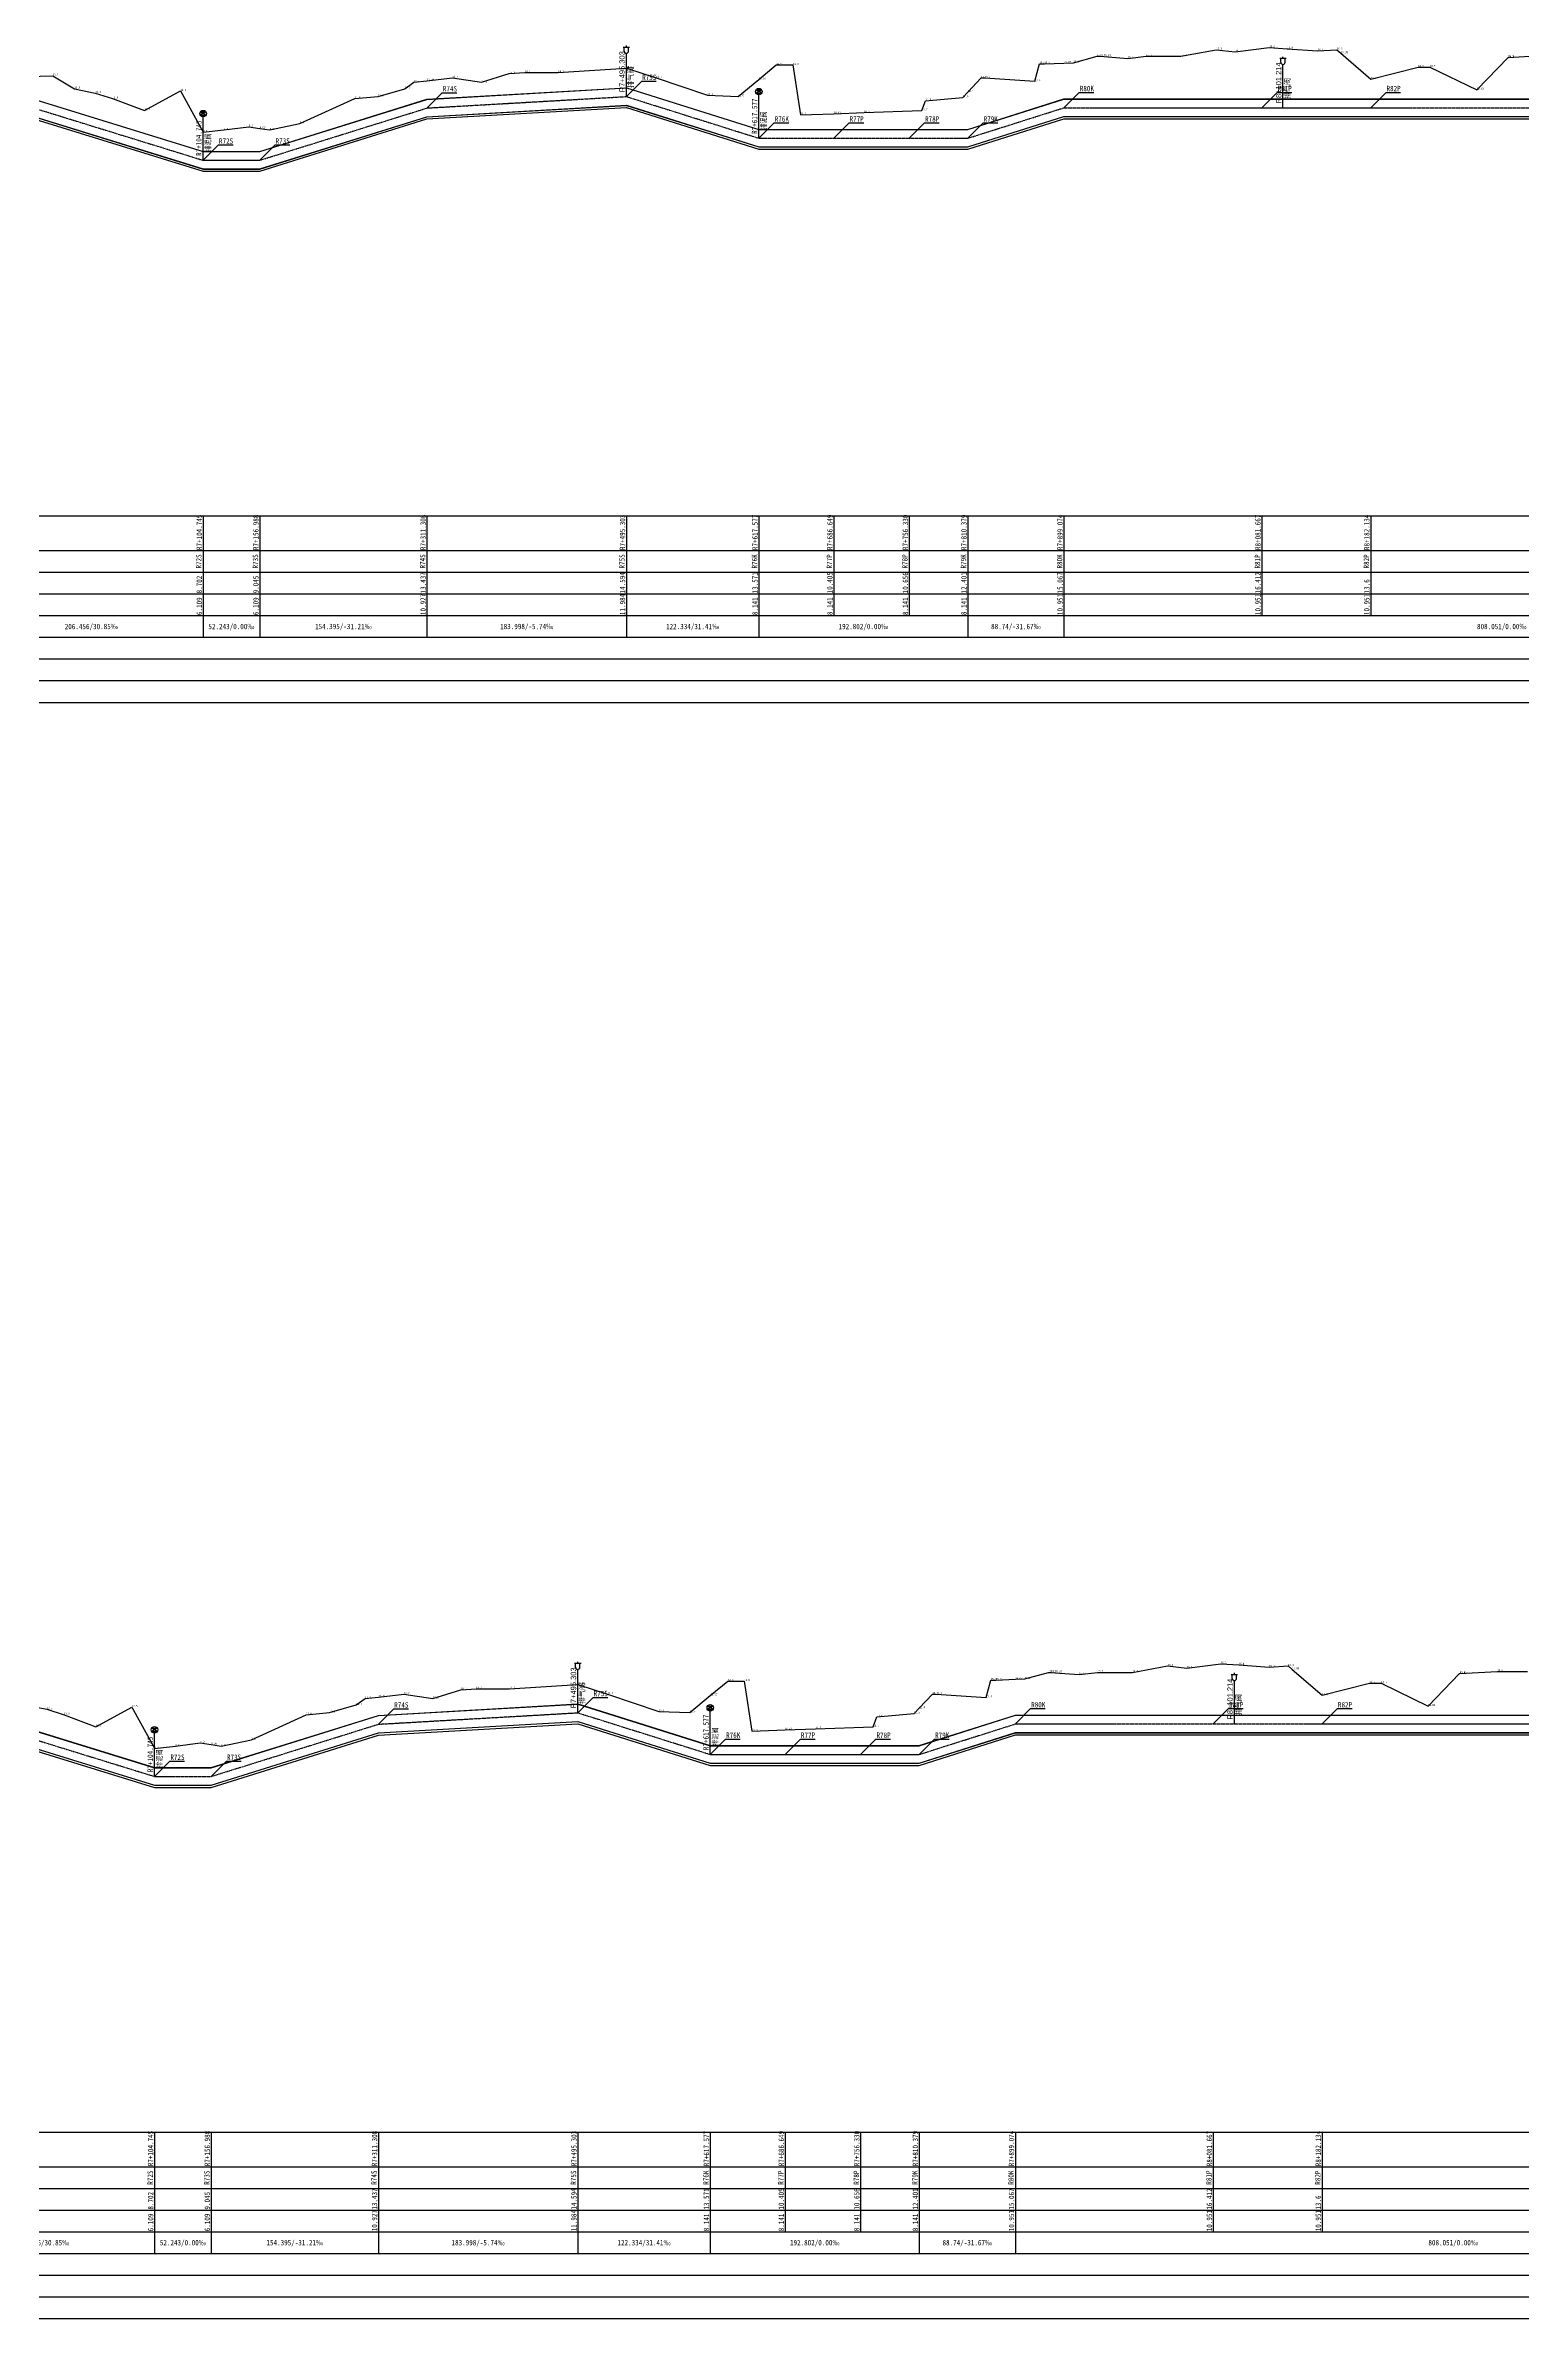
# Model space of a CAD drawing. Extents: x 525858 to 564773, y 2370984 to 2400075.
# Drawn here: x 558107 to 559470, y 2383444 to 2385541 of the extents above; entities that cross this region are included whole.
import ezdxf
from ezdxf.enums import TextEntityAlignment as Align

# ---------------------------------------------------------------- set-up
doc = ezdxf.new("R2010")
doc.units = 0
doc.linetypes.add('CENTER', pattern=[2, 1.25, -0.25, 0.25, -0.25])
for name, color, linetype in [('pipe', 3, 'CONTINUOUS'), ('pipe_cen', 1, 'CENTER'), ('tab', 9, 'CONTINUOUS'), ('地形剖面', 4, 'CONTINUOUS'), ('水工纵面管线标注', 3, 'CONTINUOUS'), ('附属设施', 2, 'CONTINUOUS')]:
    doc.layers.add(name, color=color, linetype=linetype)
doc.styles.add('HT', font='simhei.ttf', dxfattribs={"width": 0.8})
doc.styles.add('SIMP1', font='simp1.shx', dxfattribs={"width": 0.8, "bigfont": 'hz.shx'})

# ---------------------------------------------------------------- blocks, each defined once
blk = doc.blocks.new('qin排气阀va')
at = {"layer": '附属设施', "linetype": 'Continuous', "lineweight": -3}
for points in [[(-1.5, 22.8), (1.5, 22.8)], [(-1, 21), (-1, 22.8)], [(0, 22.8), (0, 23.55)], [(1, 21), (1, 22.8)], [(0, 0), (0, 20)]]:
    blk.add_lwpolyline(points, dxfattribs=at)
blk.add_arc((0, 21), 1, 180, 0, dxfattribs=at)
at = {"layer": '附属设施', "linetype": 'Continuous', "lineweight": -3, "style": 'SIMP1'}
blk.add_attdef('ZH', text='', height=2.5, rotation=90, dxfattribs=at).set_placement((0, 2), align=Align.BOTTOM_LEFT)
blk.add_attdef('名称', text='', height=2.5, rotation=90, dxfattribs=at).set_placement((1, 4), align=Align.TOP_LEFT)
blk = doc.blocks.new('qin排泥阀vmud')
at = {"layer": '附属设施', "lineweight": -3}
for points in [[(-1.29, 22.2652), (1.29, 22.2652), (-1.29, 20.7348), (1.29, 20.7348), (-1.29, 22.2652)], [(0, 0), (0, 20)]]:
    blk.add_lwpolyline(points, dxfattribs=at)
blk.add_circle((0, 21.5), 1.5, dxfattribs=at)
at = {"layer": '附属设施', "lineweight": -3, "style": 'HT'}
blk.add_attdef('名称', text='', height=2.5, rotation=89.9999985, dxfattribs=at).set_placement((1, 4), align=Align.TOP_LEFT)
blk.add_attdef('ZH', text='', height=2.5, rotation=89.9999985, dxfattribs=at).set_placement((0, 2), align=Align.BOTTOM_LEFT)

msp = doc.modelspace()

# ---------------------------------------------------------------- linework, layer by layer
at = {"layer": 'pipe', "lineweight": -3}
for points in [[(558045.770356, 2385506.555235), (558252.128356, 2385442.855235), (558304.371356, 2385442.855235), (558458.691356, 2385491.035235), (558642.686356, 2385501.605235), (558764.960356, 2385463.175235), (558834.032356, 2385463.175235), (558903.713356, 2385463.175235), (558957.762356, 2385463.175235), (559046.457356, 2385491.275235), (559229.050356, 2385491.275235), (559329.517356, 2385491.275235), (559662.150356, 2385491.275235)], [(558045.770356, 2385506.455235), (558252.128356, 2385442.755235), (558304.371356, 2385442.755235), (558458.691356, 2385490.935235), (558642.686356, 2385501.505235), (558764.960356, 2385463.075235), (558834.032356, 2385463.075235), (558903.713356, 2385463.075235), (558957.762356, 2385463.075235), (559046.457356, 2385491.175235), (559229.050356, 2385491.175235), (559329.517356, 2385491.175235), (559662.150356, 2385491.175235)], [(558045.770356, 2385490.455235), (558252.128356, 2385426.755235), (558304.371356, 2385426.755235), (558458.691356, 2385474.935235), (558642.686356, 2385485.505235), (558764.960356, 2385447.075235), (558834.032356, 2385447.075235), (558903.713356, 2385447.075235), (558957.762356, 2385447.075235), (559046.457356, 2385475.175235), (559229.050356, 2385475.175235), (559329.517356, 2385475.175235), (559662.150356, 2385475.175235)], [(558045.770356, 2385490.355235), (558252.128356, 2385426.655235), (558304.371356, 2385426.655235), (558458.691356, 2385474.835235), (558642.686356, 2385485.405235), (558764.960356, 2385446.975235), (558834.032356, 2385446.975235), (558903.713356, 2385446.975235), (558957.762356, 2385446.975235), (559046.457356, 2385475.075235), (559229.050356, 2385475.075235), (559329.517356, 2385475.075235), (559662.150356, 2385475.075235)], [(558045.770356, 2385488.355235), (558252.128356, 2385424.655235), (558304.371356, 2385424.655235), (558458.691356, 2385472.835235), (558642.686356, 2385483.405235), (558764.960356, 2385444.975235), (558834.032356, 2385444.975235), (558903.713356, 2385444.975235), (558957.762356, 2385444.975235), (559046.457356, 2385473.075235), (559229.050356, 2385473.075235), (559329.517356, 2385473.075235), (559662.150356, 2385473.075235)], [(558000.936531, 2384015.640682), (558207.294531, 2383951.940682), (558259.537531, 2383951.940682), (558413.857531, 2384000.120682), (558597.852531, 2384010.690682), (558720.126531, 2383972.260682), (558789.198531, 2383972.260682), (558858.879531, 2383972.260682), (558912.928531, 2383972.260682), (559001.623531, 2384000.360682), (559184.216531, 2384000.360682), (559284.683531, 2384000.360682), (559617.316531, 2384000.360682)], [(558000.936531, 2384015.540682), (558207.294531, 2383951.840682), (558259.537531, 2383951.840682), (558413.857531, 2384000.020682), (558597.852531, 2384010.590682), (558720.126531, 2383972.160682), (558789.198531, 2383972.160682), (558858.879531, 2383972.160682), (558912.928531, 2383972.160682), (559001.623531, 2384000.260682), (559184.216531, 2384000.260682), (559284.683531, 2384000.260682), (559617.316531, 2384000.260682)], [(558000.936531, 2383999.540682), (558207.294531, 2383935.840682), (558259.537531, 2383935.840682), (558413.857531, 2383984.020682), (558597.852531, 2383994.590682), (558720.126531, 2383956.160682), (558789.198531, 2383956.160682), (558858.879531, 2383956.160682), (558912.928531, 2383956.160682), (559001.623531, 2383984.260682), (559184.216531, 2383984.260682), (559284.683531, 2383984.260682), (559617.316531, 2383984.260682)], [(558000.936531, 2383999.440682), (558207.294531, 2383935.740682), (558259.537531, 2383935.740682), (558413.857531, 2383983.920682), (558597.852531, 2383994.490682), (558720.126531, 2383956.060682), (558789.198531, 2383956.060682), (558858.879531, 2383956.060682), (558912.928531, 2383956.060682), (559001.623531, 2383984.160682), (559184.216531, 2383984.160682), (559284.683531, 2383984.160682), (559617.316531, 2383984.160682)], [(558000.936531, 2383997.440682), (558207.294531, 2383933.740682), (558259.537531, 2383933.740682), (558413.857531, 2383981.920682), (558597.852531, 2383992.490682), (558720.126531, 2383954.060682), (558789.198531, 2383954.060682), (558858.879531, 2383954.060682), (558912.928531, 2383954.060682), (559001.623531, 2383982.160682), (559184.216531, 2383982.160682), (559284.683531, 2383982.160682), (559617.316531, 2383982.160682)]]:
    msp.add_lwpolyline(points, dxfattribs=at)
at = {"layer": 'pipe_cen', "lineweight": -3}
for points in [[(558045.770356, 2385498.455235), (558252.128356, 2385434.755235), (558304.371356, 2385434.755235), (558458.691356, 2385482.935235), (558642.686356, 2385493.505235), (558764.960356, 2385455.075235), (558957.762356, 2385455.075235), (559046.457356, 2385483.175235), (559854.508356, 2385483.175235), (560025.126356, 2385439.935235), (560299.672356, 2385439.935235), (560412.173356, 2385405.765235), (560436.037356, 2385405.765235), (560500.894356, 2385432.095235), (560766.618356, 2385416.725235), (561105.510356, 2385416.725235)], [(558000.936531, 2384007.540682), (558207.294531, 2383943.840682), (558259.537531, 2383943.840682), (558413.857531, 2383992.020682), (558597.852531, 2384002.590682), (558720.126531, 2383964.160682), (558912.928531, 2383964.160682), (559001.623531, 2383992.260682), (559809.674531, 2383992.260682), (559980.292531, 2383949.020682), (560254.838531, 2383949.020682), (560367.339531, 2383914.850682), (560391.203531, 2383914.850682), (560456.060531, 2383941.180682), (560721.784531, 2383925.810682), (561060.676531, 2383925.810682)]]:
    msp.add_lwpolyline(points, dxfattribs=at)
at = {"layer": 'tab', "lineweight": -3}
for points in [[(551085.383356, 2385106.675235), (563793.517356, 2385106.675235)], [(558252.128356, 2385106.675235), (558252.128356, 2385014.675235)], [(558304.371356, 2385106.675235), (558304.371356, 2385014.675235)], [(558458.691356, 2385106.675235), (558458.691356, 2385014.675235)], [(558642.686356, 2385106.675235), (558642.686356, 2385014.675235)], [(558764.960356, 2385106.675235), (558764.960356, 2385014.675235)], [(558834.032356, 2385106.675235), (558834.032356, 2385014.675235)], [(558903.713356, 2385106.675235), (558903.713356, 2385014.675235)], [(558957.762356, 2385106.675235), (558957.762356, 2385014.675235)], [(559046.457356, 2385106.675235), (559046.457356, 2385014.675235)], [(559229.050356, 2385106.675235), (559229.050356, 2385014.675235)], [(559329.517356, 2385106.675235), (559329.517356, 2385014.675235)], [(551085.383356, 2385074.675235), (563793.517356, 2385074.675235)], [(551085.383356, 2385054.675235), (563793.517356, 2385054.675235)], [(551085.383356, 2385034.675235), (563793.517356, 2385034.675235)], [(551085.383356, 2385014.675235), (563793.517356, 2385014.675235)], [(558252.128356, 2385014.675235), (558252.128356, 2384994.675235)], [(558304.371356, 2385014.675235), (558304.371356, 2384994.675235)], [(558458.691356, 2385014.675235), (558458.691356, 2384994.675235)], [(558642.686356, 2385014.675235), (558642.686356, 2384994.675235)], [(558764.960356, 2385014.675235), (558764.960356, 2384994.675235)], [(558957.762356, 2385014.675235), (558957.762356, 2384994.675235)], [(559046.457356, 2385014.675235), (559046.457356, 2384994.675235)], [(551085.383356, 2384994.675235), (563793.517356, 2384994.675235)], [(551085.383356, 2384974.675235), (563793.517356, 2384974.675235)], [(551085.383356, 2384954.675235), (563793.517356, 2384954.675235)], [(551085.383356, 2384934.675235), (563793.517356, 2384934.675235)], [(551040.549531, 2383615.760682), (563748.683531, 2383615.760682)], [(558207.294531, 2383615.760682), (558207.294531, 2383523.760682)], [(558259.537531, 2383615.760682), (558259.537531, 2383523.760682)], [(558413.857531, 2383615.760682), (558413.857531, 2383523.760682)], [(558597.852531, 2383615.760682), (558597.852531, 2383523.760682)], [(558720.126531, 2383615.760682), (558720.126531, 2383523.760682)], [(558789.198531, 2383615.760682), (558789.198531, 2383523.760682)], [(558858.879531, 2383615.760682), (558858.879531, 2383523.760682)], [(558912.928531, 2383615.760682), (558912.928531, 2383523.760682)], [(559001.623531, 2383615.760682), (559001.623531, 2383523.760682)], [(559184.216531, 2383615.760682), (559184.216531, 2383523.760682)], [(559284.683531, 2383615.760682), (559284.683531, 2383523.760682)], [(551040.549531, 2383583.760682), (563748.683531, 2383583.760682)], [(551040.549531, 2383563.760682), (563748.683531, 2383563.760682)], [(551040.549531, 2383543.760682), (563748.683531, 2383543.760682)], [(551040.549531, 2383523.760682), (563748.683531, 2383523.760682)], [(558207.294531, 2383523.760682), (558207.294531, 2383503.760682)], [(558259.537531, 2383523.760682), (558259.537531, 2383503.760682)], [(558413.857531, 2383523.760682), (558413.857531, 2383503.760682)], [(558597.852531, 2383523.760682), (558597.852531, 2383503.760682)], [(558720.126531, 2383523.760682), (558720.126531, 2383503.760682)], [(558912.928531, 2383523.760682), (558912.928531, 2383503.760682)], [(559001.623531, 2383523.760682), (559001.623531, 2383503.760682)], [(551040.549531, 2383503.760682), (563748.683531, 2383503.760682)], [(551040.549531, 2383483.760682), (563748.683531, 2383483.760682)], [(551040.549531, 2383463.760682), (563748.683531, 2383463.760682)], [(551040.549531, 2383443.760682), (563748.683531, 2383443.760682)]]:
    msp.add_lwpolyline(points, dxfattribs=at)
for points in [[(558045.770356, 2385004.675235, 0, 1, 0), (558048.770356, 2385004.675235, 0, 0, 0), (558128.949356, 2385004.675235, 0, 0, 0)], [(558252.128356, 2385004.675235, 0, 1, 0), (558249.128356, 2385004.675235, 0, 0, 0), (558168.949356, 2385004.675235, 0, 0, 0)], [(558304.371356, 2385004.675235, 0, 1, 0), (558307.371356, 2385004.675235, 0, 0, 0), (558361.531356, 2385004.675235, 0, 0, 0)], [(558458.691356, 2385004.675235, 0, 1, 0), (558455.691356, 2385004.675235, 0, 0, 0), (558401.531356, 2385004.675235, 0, 0, 0)], [(558458.691356, 2385004.675235, 0, 1, 0), (558461.691356, 2385004.675235, 0, 0, 0), (558530.688856, 2385004.675235, 0, 0, 0)], [(558642.686356, 2385004.675235, 0, 1, 0), (558639.686356, 2385004.675235, 0, 0, 0), (558570.688856, 2385004.675235, 0, 0, 0)], [(558642.686356, 2385004.675235, 0, 1, 0), (558645.686356, 2385004.675235, 0, 0, 0), (558683.823356, 2385004.675235, 0, 0, 0)], [(558764.960356, 2385004.675235, 0, 1, 0), (558761.960356, 2385004.675235, 0, 0, 0), (558723.823356, 2385004.675235, 0, 0, 0)], [(558764.960356, 2385004.675235, 0, 1, 0), (558767.960356, 2385004.675235, 0, 0, 0), (558841.361356, 2385004.675235, 0, 0, 0)], [(558957.762356, 2385004.675235, 0, 1, 0), (558954.762356, 2385004.675235, 0, 0, 0), (558881.361356, 2385004.675235, 0, 0, 0)], [(558957.762356, 2385004.675235, 0, 1, 0), (558960.762356, 2385004.675235, 0, 0, 0), (558982.109856, 2385004.675235, 0, 0, 0)], [(559046.457356, 2385004.675235, 0, 1, 0), (559043.457356, 2385004.675235, 0, 0, 0), (559022.109856, 2385004.675235, 0, 0, 0)], [(559046.457356, 2385004.675235, 0, 1, 0), (559049.457356, 2385004.675235, 0, 0, 0), (559430.482856, 2385004.675235, 0, 0, 0)], [(558207.294531, 2383513.760682, 0, 1, 0), (558204.294531, 2383513.760682, 0, 0, 0), (558124.115531, 2383513.760682, 0, 0, 0)], [(558259.537531, 2383513.760682, 0, 1, 0), (558262.537531, 2383513.760682, 0, 0, 0), (558316.697531, 2383513.760682, 0, 0, 0)], [(558413.857531, 2383513.760682, 0, 1, 0), (558410.857531, 2383513.760682, 0, 0, 0), (558356.697531, 2383513.760682, 0, 0, 0)], [(558413.857531, 2383513.760682, 0, 1, 0), (558416.857531, 2383513.760682, 0, 0, 0), (558485.855031, 2383513.760682, 0, 0, 0)], [(558597.852531, 2383513.760682, 0, 1, 0), (558594.852531, 2383513.760682, 0, 0, 0), (558525.855031, 2383513.760682, 0, 0, 0)], [(558597.852531, 2383513.760682, 0, 1, 0), (558600.852531, 2383513.760682, 0, 0, 0), (558638.989531, 2383513.760682, 0, 0, 0)], [(558720.126531, 2383513.760682, 0, 1, 0), (558717.126531, 2383513.760682, 0, 0, 0), (558678.989531, 2383513.760682, 0, 0, 0)], [(558720.126531, 2383513.760682, 0, 1, 0), (558723.126531, 2383513.760682, 0, 0, 0), (558796.527531, 2383513.760682, 0, 0, 0)], [(558912.928531, 2383513.760682, 0, 1, 0), (558909.928531, 2383513.760682, 0, 0, 0), (558836.527531, 2383513.760682, 0, 0, 0)], [(558912.928531, 2383513.760682, 0, 1, 0), (558915.928531, 2383513.760682, 0, 0, 0), (558937.276031, 2383513.760682, 0, 0, 0)], [(559001.623531, 2383513.760682, 0, 1, 0), (558998.623531, 2383513.760682, 0, 0, 0), (558977.276031, 2383513.760682, 0, 0, 0)], [(559001.623531, 2383513.760682, 0, 1, 0), (559004.623531, 2383513.760682, 0, 0, 0), (559385.649031, 2383513.760682, 0, 0, 0)], [(559809.674531, 2383513.760682, 0, 1, 0), (559806.674531, 2383513.760682, 0, 0, 0), (559425.649031, 2383513.760682, 0, 0, 0)]]:
    msp.add_lwpolyline(points, format="xyseb", dxfattribs=at)
at = {"layer": '地形剖面', "lineweight": -3}
for points in [[(558077.930356, 2385511.665235), (558113.299356, 2385512.665235), (558133.384356, 2385500.665235), (558133.527356, 2385500.635235), (558152.647356, 2385496.665235), (558168.602356, 2385491.665235), (558197.958356, 2385480.665235), (558231.194356, 2385498.665235), (558252.128356, 2385460.685235), (558252.128356, 2385460.685235), (558252.128356, 2385460.685235), (558252.128356, 2385460.685235), (558252.137356, 2385460.665235), (558271.335356, 2385462.665235), (558294.353356, 2385465.665235), (558304.371356, 2385464.115235), (558304.371356, 2385464.115235), (558304.371356, 2385464.115235), (558304.371356, 2385464.115235), (558313.683356, 2385462.665235), (558341.490356, 2385468.665235), (558392.093356, 2385491.665235), (558413.675356, 2385493.665235), (558438.229356, 2385500.665235), (558446.500356, 2385506.665235), (558458.691356, 2385508.035235), (558458.691356, 2385508.035235), (558458.691356, 2385508.035235), (558458.691356, 2385508.035235), (558482.178356, 2385510.665235), (558509.057356, 2385506.665235), (558534.621356, 2385514.665235), (558548.881356, 2385515.665235), (558579.757356, 2385515.665235), (558642.512356, 2385519.665235), (558642.686356, 2385519.605235), (558642.686356, 2385519.605235), (558642.686356, 2385519.605235), (558642.686356, 2385519.605235), (558670.141356, 2385510.665235), (558717.504356, 2385494.665235), (558745.943356, 2385493.665235), (558764.960356, 2385509.375235), (558764.960356, 2385509.375235), (558764.960356, 2385509.375235), (558764.960356, 2385509.375235), (558781.054356, 2385522.665235), (558796.290356, 2385522.665235), (558803.357356, 2385476.665235), (558834.032356, 2385477.715235), (558862.040356, 2385478.665235), (558915.395356, 2385480.665235), (558918.706356, 2385489.665235), (558953.069356, 2385492.665235), (558957.762356, 2385497.675235), (558957.762356, 2385497.675235), (558957.762356, 2385497.675235), (558957.762356, 2385497.675235), (558969.936356, 2385510.665235), (558973.467356, 2385510.665235), (559019.556356, 2385507.665235), (559023.781356, 2385523.665235), (559028.433356, 2385523.665235), (559046.457356, 2385524.335235), (559046.457356, 2385524.335235), (559046.457356, 2385524.335235), (559055.181356, 2385524.665235), (559077.162356, 2385530.665235), (559079.403356, 2385530.665235), (559083.160356, 2385530.375235), (559105.294356, 2385528.665235), (559122.354356, 2385530.665235), (559154.420356, 2385530.665235), (559187.010356, 2385536.665235), (559204.600356, 2385534.665235), (559235.976356, 2385538.665235), (559252.540356, 2385537.665235), (559280.565356, 2385535.665235), (559298.240356, 2385536.665235), (559301.955356, 2385533.455235), (559329.517356, 2385509.665235), (559329.517356, 2385509.665235), (559373.247356, 2385520.665235), (559383.971356, 2385520.665235), (559427.359356, 2385499.665235), (559427.414356, 2385499.725235), (559456.337356, 2385529.665235), (559456.644356, 2385529.685235), (559491.187356, 2385531.665235)], [(558088.693531, 2384009.720682), (558107.813531, 2384005.750682), (558123.768531, 2384000.750682), (558153.124531, 2383989.750682), (558186.360531, 2384007.750682), (558207.294531, 2383969.770682), (558207.294531, 2383969.770682), (558207.294531, 2383969.770682), (558207.294531, 2383969.770682), (558207.303531, 2383969.750682), (558226.501531, 2383971.750682), (558249.519531, 2383974.750682), (558259.537531, 2383973.200682), (558259.537531, 2383973.200682), (558259.537531, 2383973.200682), (558259.537531, 2383973.200682), (558268.849531, 2383971.750682), (558296.656531, 2383977.750682), (558347.259531, 2384000.750682), (558368.841531, 2384002.750682), (558393.395531, 2384009.750682), (558401.666531, 2384015.750682), (558413.857531, 2384017.120682), (558413.857531, 2384017.120682), (558413.857531, 2384017.120682), (558413.857531, 2384017.120682), (558437.344531, 2384019.750682), (558464.223531, 2384015.750682), (558489.787531, 2384023.750682), (558504.047531, 2384024.750682), (558534.923531, 2384024.750682), (558597.678531, 2384028.750682), (558597.852531, 2384028.690682), (558597.852531, 2384028.690682), (558597.852531, 2384028.690682), (558597.852531, 2384028.690682), (558625.307531, 2384019.750682), (558672.670531, 2384003.750682), (558701.109531, 2384002.750682), (558720.126531, 2384018.460682), (558720.126531, 2384018.460682), (558720.126531, 2384018.460682), (558720.126531, 2384018.460682), (558736.220531, 2384031.750682), (558751.456531, 2384031.750682), (558758.523531, 2383985.750682), (558789.198531, 2383986.800682), (558817.206531, 2383987.750682), (558870.561531, 2383989.750682), (558873.872531, 2383998.750682), (558908.235531, 2384001.750682), (558912.928531, 2384006.760682), (558912.928531, 2384006.760682), (558912.928531, 2384006.760682), (558912.928531, 2384006.760682), (558925.102531, 2384019.750682), (558928.633531, 2384019.750682), (558974.722531, 2384016.750682), (558978.947531, 2384032.750682), (558983.599531, 2384032.750682), (559001.623531, 2384033.420682), (559001.623531, 2384033.420682), (559001.623531, 2384033.420682), (559010.347531, 2384033.750682), (559032.328531, 2384039.750682), (559034.569531, 2384039.750682), (559038.326531, 2384039.460682), (559060.460531, 2384037.750682), (559077.520531, 2384039.750682), (559109.586531, 2384039.750682), (559142.176531, 2384045.750682), (559159.766531, 2384043.750682), (559191.142531, 2384047.750682), (559207.706531, 2384046.750682), (559235.731531, 2384044.750682), (559253.406531, 2384045.750682), (559257.121531, 2384042.540682), (559284.683531, 2384018.750682), (559284.683531, 2384018.750682), (559328.413531, 2384029.750682), (559339.137531, 2384029.750682), (559382.525531, 2384008.750682), (559382.580531, 2384008.810682), (559411.503531, 2384038.750682), (559411.810531, 2384038.770682), (559446.353531, 2384040.750682), (559474.313531, 2384040.750682)]]:
    msp.add_lwpolyline(points, dxfattribs=at)
at = {"layer": '水工纵面管线标注', "color": 9, "lineweight": -3}
for points in [[(558458.691356, 2385482.935235), (558472.831356, 2385497.075235), (558486.331356, 2385497.075235)], [(558642.686356, 2385493.505235), (558656.826356, 2385507.645235), (558670.326356, 2385507.645235)], [(559046.457356, 2385483.175235), (559060.597356, 2385497.315235), (559074.097356, 2385497.315235)], [(559229.050356, 2385483.175235), (559243.190356, 2385497.315235), (559256.690356, 2385497.315235)], [(559329.517356, 2385483.175235), (559343.657356, 2385497.315235), (559357.157356, 2385497.315235)], [(558764.960356, 2385455.075235), (558779.100356, 2385469.215235), (558792.600356, 2385469.215235)], [(558834.032356, 2385455.075235), (558848.172356, 2385469.215235), (558861.672356, 2385469.215235)], [(558903.713356, 2385455.075235), (558917.853356, 2385469.215235), (558931.353356, 2385469.215235)], [(558957.762356, 2385455.075235), (558971.902356, 2385469.215235), (558985.402356, 2385469.215235)], [(558252.128356, 2385434.755235), (558266.268356, 2385448.895235), (558279.768356, 2385448.895235)], [(558304.371356, 2385434.755235), (558318.511356, 2385448.895235), (558332.011356, 2385448.895235)], [(558413.857531, 2383992.020682), (558427.997531, 2384006.160682), (558441.497531, 2384006.160682)], [(558597.852531, 2384002.590682), (558611.992531, 2384016.730682), (558625.492531, 2384016.730682)], [(559001.623531, 2383992.260682), (559015.763531, 2384006.400682), (559029.263531, 2384006.400682)], [(559184.216531, 2383992.260682), (559198.356531, 2384006.400682), (559211.856531, 2384006.400682)], [(559284.683531, 2383992.260682), (559298.823531, 2384006.400682), (559312.323531, 2384006.400682)], [(558720.126531, 2383964.160682), (558734.266531, 2383978.300682), (558747.766531, 2383978.300682)], [(558789.198531, 2383964.160682), (558803.338531, 2383978.300682), (558816.838531, 2383978.300682)], [(558858.879531, 2383964.160682), (558873.019531, 2383978.300682), (558886.519531, 2383978.300682)], [(558912.928531, 2383964.160682), (558927.068531, 2383978.300682), (558940.568531, 2383978.300682)], [(558207.294531, 2383943.840682), (558221.434531, 2383957.980682), (558234.934531, 2383957.980682)], [(558259.537531, 2383943.840682), (558273.677531, 2383957.980682), (558287.177531, 2383957.980682)]]:
    msp.add_lwpolyline(points, dxfattribs=at)

# ---------------------------------------------------------------- block references
at = {"layer": '附属设施', "lineweight": -3, "xscale": 2, "yscale": 2, "zscale": 2}
for p, values in [((558642.686356, 2385493.505235), {'ZH': 'R7+495.303', '名称': '排气阀'}), ((559248.597356, 2385483.175235), {'ZH': 'R8+101.214', '名称': '排气阀'}), ((558597.852531, 2384002.590682), {'ZH': 'R7+495.303', '名称': '排气阀'}), ((559203.763531, 2383992.260682), {'ZH': 'R8+101.214', '名称': '排气阀'})]:
    msp.add_blockref('qin排气阀va', p, dxfattribs=at).add_auto_attribs(values)
at = {"layer": '附属设施', "lineweight": -3}
ref = msp.add_blockref('qin排泥阀vmud', (558764.960356, 2385455.075235), dxfattribs=dict(at, xscale=2, yscale=2, zscale=2))
ref.add_attrib('ZH', 'R7+617.577', dxfattribs={"lineweight": -3, "height": 5, "rotation": 89.999998465, "style": 'HT', "width": 0.8}).set_placement((558764.960356, 2385459.075235), align=Align.BOTTOM_LEFT)
ref.add_attrib('名称', '排泥阀', dxfattribs={"lineweight": -3, "height": 5, "rotation": 89.999998465, "style": 'HT', "width": 0.8}).set_placement((558766.960356, 2385463.075235), align=Align.TOP_LEFT)
ref = msp.add_blockref('qin排泥阀vmud', (558252.128356, 2385434.755235), dxfattribs=dict(at, xscale=2, yscale=2, zscale=2))
ref.add_attrib('ZH', 'R7+104.745', dxfattribs={"lineweight": -3, "height": 5, "rotation": 89.999998465, "style": 'HT', "width": 0.8}).set_placement((558252.128356, 2385438.755235), align=Align.BOTTOM_LEFT)
ref.add_attrib('名称', '排泥阀', dxfattribs={"lineweight": -3, "height": 5, "rotation": 89.999998465, "style": 'HT', "width": 0.8}).set_placement((558254.128356, 2385442.755235), align=Align.TOP_LEFT)
ref = msp.add_blockref('qin排泥阀vmud', (558720.126531, 2383964.160682), dxfattribs=dict(at, xscale=2, yscale=2, zscale=2))
ref.add_attrib('ZH', 'R7+617.577', dxfattribs={"lineweight": -3, "height": 5, "rotation": 89.999998465, "style": 'HT', "width": 0.8}).set_placement((558720.126531, 2383968.160682), align=Align.BOTTOM_LEFT)
ref.add_attrib('名称', '排泥阀', dxfattribs={"lineweight": -3, "height": 5, "rotation": 89.999998465, "style": 'HT', "width": 0.8}).set_placement((558722.126531, 2383972.160682), align=Align.TOP_LEFT)
ref = msp.add_blockref('qin排泥阀vmud', (558207.294531, 2383943.840682), dxfattribs=dict(at, xscale=2, yscale=2, zscale=2))
ref.add_attrib('ZH', 'R7+104.745', dxfattribs={"lineweight": -3, "height": 5, "rotation": 89.999998465, "style": 'HT', "width": 0.8}).set_placement((558207.294531, 2383947.840682), align=Align.BOTTOM_LEFT)
ref.add_attrib('名称', '排泥阀', dxfattribs={"lineweight": -3, "height": 5, "rotation": 89.999998465, "style": 'HT', "width": 0.8}).set_placement((558209.294531, 2383951.840682), align=Align.TOP_LEFT)

# ---------------------------------------------------------------- texts
at = {"layer": 'tab', "color": 3, "lineweight": -3, "style": 'HT', "width": 0.8}
for s, p in [('R7+104.745', (558251.028356, 2385075.175235)), ('R7+156.988', (558303.271356, 2385075.175235)), ('R7+311.308', (558457.591356, 2385075.175235)), ('R7+495.303', (558641.586356, 2385075.175235)), ('R7+617.577', (558763.860356, 2385075.175235)), ('R7+686.649', (558832.932356, 2385075.175235)), ('R7+756.330', (558902.613356, 2385075.175235)), ('R7+810.379', (558956.662356, 2385075.175235)), ('R7+899.074', (559045.357356, 2385075.175235)), ('R8+081.667', (559227.950356, 2385075.175235)), ('R8+182.134', (559328.417356, 2385075.175235)), ('8.702', (558251.028356, 2385035.175235)), ('9.045', (558303.271356, 2385035.175235)), ('13.437', (558457.591356, 2385035.175235)), ('14.594', (558641.586356, 2385035.175235)), ('13.571', (558763.860356, 2385035.175235)), ('10.405', (558832.932356, 2385035.175235)), ('10.656', (558902.613356, 2385035.175235)), ('12.401', (558956.662356, 2385035.175235)), ('15.067', (559045.357356, 2385035.175235)), ('16.412', (559227.950356, 2385035.175235)), ('13.6', (559328.417356, 2385035.175235)), ('6.109', (558251.028356, 2385015.175235)), ('6.109', (558303.271356, 2385015.175235)), ('10.927', (558457.591356, 2385015.175235)), ('11.984', (558641.586356, 2385015.175235)), ('8.141', (558763.860356, 2385015.175235)), ('8.141', (558832.932356, 2385015.175235)), ('8.141', (558902.613356, 2385015.175235)), ('8.141', (558956.662356, 2385015.175235)), ('10.951', (559045.357356, 2385015.175235)), ('10.951', (559227.950356, 2385015.175235)), ('10.951', (559328.417356, 2385015.175235)), ('R7+104.745', (558206.194531, 2383584.260682)), ('R7+156.988', (558258.437531, 2383584.260682)), ('R7+311.308', (558412.757531, 2383584.260682)), ('R7+495.303', (558596.752531, 2383584.260682)), ('R7+617.577', (558719.026531, 2383584.260682)), ('R7+686.649', (558788.098531, 2383584.260682)), ('R7+756.330', (558857.779531, 2383584.260682)), ('R7+810.379', (558911.828531, 2383584.260682)), ('R7+899.074', (559000.523531, 2383584.260682)), ('R8+081.667', (559183.116531, 2383584.260682)), ('R8+182.134', (559283.583531, 2383584.260682)), ('8.702', (558206.194531, 2383544.260682)), ('9.045', (558258.437531, 2383544.260682)), ('13.437', (558412.757531, 2383544.260682)), ('14.594', (558596.752531, 2383544.260682)), ('13.571', (558719.026531, 2383544.260682)), ('10.405', (558788.098531, 2383544.260682)), ('10.656', (558857.779531, 2383544.260682)), ('12.401', (558911.828531, 2383544.260682)), ('15.067', (559000.523531, 2383544.260682)), ('16.412', (559183.116531, 2383544.260682)), ('13.6', (559283.583531, 2383544.260682)), ('6.109', (558206.194531, 2383524.260682)), ('6.109', (558258.437531, 2383524.260682)), ('10.927', (558412.757531, 2383524.260682)), ('11.984', (558596.752531, 2383524.260682)), ('8.141', (558719.026531, 2383524.260682)), ('8.141', (558788.098531, 2383524.260682)), ('8.141', (558857.779531, 2383524.260682)), ('8.141', (558911.828531, 2383524.260682)), ('10.951', (559000.523531, 2383524.260682)), ('10.951', (559183.116531, 2383524.260682)), ('10.951', (559283.583531, 2383524.260682))]:
    msp.add_text(s, height=5, rotation=89.999998453, dxfattribs=at).set_placement(p)
for s, p in [('R72S', (558252.128356, 2385064.675235)), ('R73S', (558304.371356, 2385064.675235)), ('R74S', (558458.691356, 2385064.675235)), ('R75S', (558642.686356, 2385064.675235)), ('R76K', (558764.960356, 2385064.675235)), ('R77P', (558834.032356, 2385064.675235)), ('R78P', (558903.713356, 2385064.675235)), ('R79K', (558957.762356, 2385064.675235)), ('R80K', (559046.457356, 2385064.675235)), ('R81P', (559229.050356, 2385064.675235)), ('R82P', (559329.517356, 2385064.675235)), ('R72S', (558207.294531, 2383573.760682)), ('R73S', (558259.537531, 2383573.760682)), ('R74S', (558413.857531, 2383573.760682)), ('R75S', (558597.852531, 2383573.760682)), ('R76K', (558720.126531, 2383573.760682)), ('R77P', (558789.198531, 2383573.760682)), ('R78P', (558858.879531, 2383573.760682)), ('R79K', (558912.928531, 2383573.760682)), ('R80K', (559001.623531, 2383573.760682)), ('R81P', (559184.216531, 2383573.760682)), ('R82P', (559284.683531, 2383573.760682))]:
    msp.add_text(s, height=5, rotation=89.999998453, dxfattribs=at).set_placement(p, align=Align.BOTTOM_CENTER)
for s, p in [('206.456/30.85‰', (558148.949356, 2385004.675235)), ('52.243/0.00‰', (558278.249856, 2385004.675235)), ('154.395/-31.21‰', (558381.531356, 2385004.675235)), ('183.998/-5.74‰', (558550.688856, 2385004.675235)), ('122.334/31.41‰', (558703.823356, 2385004.675235)), ('192.802/0.00‰', (558861.361356, 2385004.675235)), ('88.74/-31.67‰', (559002.109856, 2385004.675235)), ('808.051/0.00‰', (559450.482856, 2385004.675235)), ('206.456/30.85‰', (558104.115531, 2383513.760682)), ('52.243/0.00‰', (558233.416031, 2383513.760682)), ('154.395/-31.21‰', (558336.697531, 2383513.760682)), ('183.998/-5.74‰', (558505.855031, 2383513.760682)), ('122.334/31.41‰', (558658.989531, 2383513.760682)), ('192.802/0.00‰', (558816.527531, 2383513.760682)), ('88.74/-31.67‰', (558957.276031, 2383513.760682)), ('808.051/0.00‰', (559405.649031, 2383513.760682))]:
    msp.add_text(s, height=5, dxfattribs=at).set_placement(p, align=Align.MIDDLE_CENTER)
at = {"layer": '地形剖面', "color": 9, "lineweight": -3, "style": 'HT', "width": 0.8}
for s, p in [('16.3', (559187.010356, 2385536.665235)), ('16.1', (559204.600356, 2385534.665235)), ('16.5', (559235.976356, 2385538.665235)), ('16.4', (559252.540356, 2385537.665235)), ('16.2', (559280.565356, 2385535.665235)), ('16.3', (559298.240356, 2385536.665235)), ('14.1', (558534.621356, 2385514.665235)), ('14.2', (558548.881356, 2385515.665235)), ('14.2', (558579.757356, 2385515.665235)), ('14.6', (558642.512356, 2385519.665235)), ('14.59', (558642.686356, 2385519.605235)), ('14.59', (558642.686356, 2385519.605235)), ('14.59', (558642.686356, 2385519.605235)), ('14.59', (558642.686356, 2385519.605235)), ('14.9', (558781.054356, 2385522.665235)), ('14.9', (558796.290356, 2385522.665235)), ('15.0', (559023.781356, 2385523.665235)), ('15.0', (559028.433356, 2385523.665235)), ('15.07', (559046.457356, 2385524.335235)), ('15.07', (559046.457356, 2385524.335235)), ('15.07', (559046.457356, 2385524.335235)), ('15.1', (559055.181356, 2385524.665235)), ('15.7', (559077.162356, 2385530.665235)), ('15.7', (559079.403356, 2385530.665235)), ('15.67', (559083.160356, 2385530.375235)), ('15.5', (559105.294356, 2385528.665235)), ('15.7', (559122.354356, 2385530.665235)), ('15.7', (559154.420356, 2385530.665235)), ('15.98', (559301.955356, 2385533.455235)), ('14.7', (559373.247356, 2385520.665235)), ('14.7', (559383.971356, 2385520.665235)), ('15.6', (559456.337356, 2385529.665235)), ('15.6', (559456.644356, 2385529.685235)), ('13.9', (558113.299356, 2385512.665235)), ('12.7', (558133.384356, 2385500.665235)), ('12.7', (558133.527356, 2385500.635235)), ('12.3', (558152.647356, 2385496.665235)), ('12.5', (558231.194356, 2385498.665235)), ('12.0', (558413.675356, 2385493.665235)), ('12.7', (558438.229356, 2385500.665235)), ('13.3', (558446.500356, 2385506.665235)), ('13.44', (558458.691356, 2385508.035235)), ('13.44', (558458.691356, 2385508.035235)), ('13.44', (558458.691356, 2385508.035235)), ('13.44', (558458.691356, 2385508.035235)), ('13.7', (558482.178356, 2385510.665235)), ('13.3', (558509.057356, 2385506.665235)), ('13.7', (558670.141356, 2385510.665235)), ('12.1', (558717.504356, 2385494.665235)), ('12.0', (558745.943356, 2385493.665235)), ('13.57', (558764.960356, 2385509.375235)), ('13.57', (558764.960356, 2385509.375235)), ('13.57', (558764.960356, 2385509.375235)), ('13.57', (558764.960356, 2385509.375235)), ('11.9', (558953.069356, 2385492.665235)), ('12.4', (558957.762356, 2385497.675235)), ('12.4', (558957.762356, 2385497.675235)), ('12.4', (558957.762356, 2385497.675235)), ('12.4', (558957.762356, 2385497.675235)), ('13.7', (558969.936356, 2385510.665235)), ('13.7', (558973.467356, 2385510.665235)), ('13.4', (559019.556356, 2385507.665235)), ('13.6', (559329.517356, 2385509.665235)), ('13.6', (559329.517356, 2385509.665235)), ('12.6', (559427.359356, 2385499.665235)), ('12.61', (559427.414356, 2385499.725235)), ('11.8', (558168.602356, 2385491.665235)), ('10.7', (558197.958356, 2385480.665235)), ('11.8', (558392.093356, 2385491.665235)), ('10.3', (558803.357356, 2385476.665235)), ('10.41', (558834.032356, 2385477.715235)), ('10.5', (558862.040356, 2385478.665235)), ('10.7', (558915.395356, 2385480.665235)), ('11.6', (558918.706356, 2385489.665235)), ('8.7', (558252.128356, 2385460.685235)), ('8.7', (558252.128356, 2385460.685235)), ('8.7', (558252.128356, 2385460.685235)), ('8.7', (558252.128356, 2385460.685235)), ('8.7', (558252.137356, 2385460.665235)), ('8.9', (558271.335356, 2385462.665235)), ('9.2', (558294.353356, 2385465.665235)), ('9.05', (558304.371356, 2385464.115235)), ('9.05', (558304.371356, 2385464.115235)), ('9.05', (558304.371356, 2385464.115235)), ('9.05', (558304.371356, 2385464.115235)), ('8.9', (558313.683356, 2385462.665235)), ('9.5', (558341.490356, 2385468.665235)), ('16.5', (559191.142531, 2384047.750682)), ('16.4', (559207.706531, 2384046.750682)), ('14.6', (558597.678531, 2384028.750682)), ('14.59', (558597.852531, 2384028.690682)), ('14.59', (558597.852531, 2384028.690682)), ('14.59', (558597.852531, 2384028.690682)), ('14.59', (558597.852531, 2384028.690682)), ('14.9', (558736.220531, 2384031.750682)), ('14.9', (558751.456531, 2384031.750682)), ('15.0', (558978.947531, 2384032.750682)), ('15.0', (558983.599531, 2384032.750682)), ('15.07', (559001.623531, 2384033.420682)), ('15.07', (559001.623531, 2384033.420682)), ('15.07', (559001.623531, 2384033.420682)), ('15.1', (559010.347531, 2384033.750682)), ('15.7', (559032.328531, 2384039.750682)), ('15.7', (559034.569531, 2384039.750682)), ('15.67', (559038.326531, 2384039.460682)), ('15.5', (559060.460531, 2384037.750682)), ('15.7', (559077.520531, 2384039.750682)), ('15.7', (559109.586531, 2384039.750682)), ('16.3', (559142.176531, 2384045.750682)), ('16.1', (559159.766531, 2384043.750682)), ('16.2', (559235.731531, 2384044.750682)), ('16.3', (559253.406531, 2384045.750682)), ('15.98', (559257.121531, 2384042.540682)), ('14.7', (559328.413531, 2384029.750682)), ('14.7', (559339.137531, 2384029.750682)), ('15.6', (559411.503531, 2384038.750682)), ('15.6', (559411.810531, 2384038.770682)), ('15.8', (559446.353531, 2384040.750682)), ('12.3', (558107.813531, 2384005.750682)), ('12.5', (558186.360531, 2384007.750682)), ('12.7', (558393.395531, 2384009.750682)), ('13.3', (558401.666531, 2384015.750682)), ('13.44', (558413.857531, 2384017.120682)), ('13.44', (558413.857531, 2384017.120682)), ('13.44', (558413.857531, 2384017.120682)), ('13.44', (558413.857531, 2384017.120682)), ('13.7', (558437.344531, 2384019.750682)), ('13.3', (558464.223531, 2384015.750682)), ('14.1', (558489.787531, 2384023.750682)), ('14.2', (558504.047531, 2384024.750682)), ('14.2', (558534.923531, 2384024.750682)), ('13.7', (558625.307531, 2384019.750682)), ('13.57', (558720.126531, 2384018.460682)), ('13.57', (558720.126531, 2384018.460682)), ('13.57', (558720.126531, 2384018.460682)), ('13.57', (558720.126531, 2384018.460682)), ('12.4', (558912.928531, 2384006.760682)), ('12.4', (558912.928531, 2384006.760682)), ('12.4', (558912.928531, 2384006.760682)), ('12.4', (558912.928531, 2384006.760682)), ('13.7', (558925.102531, 2384019.750682)), ('13.7', (558928.633531, 2384019.750682)), ('13.4', (558974.722531, 2384016.750682)), ('13.6', (559284.683531, 2384018.750682)), ('13.6', (559284.683531, 2384018.750682)), ('12.6', (559382.525531, 2384008.750682)), ('12.61', (559382.580531, 2384008.810682)), ('11.8', (558123.768531, 2384000.750682)), ('10.7', (558153.124531, 2383989.750682)), ('11.8', (558347.259531, 2384000.750682)), ('12.0', (558368.841531, 2384002.750682)), ('12.1', (558672.670531, 2384003.750682)), ('12.0', (558701.109531, 2384002.750682)), ('10.3', (558758.523531, 2383985.750682)), ('10.41', (558789.198531, 2383986.800682)), ('10.5', (558817.206531, 2383987.750682)), ('10.7', (558870.561531, 2383989.750682)), ('11.6', (558873.872531, 2383998.750682)), ('11.9', (558908.235531, 2384001.750682)), ('8.7', (558207.294531, 2383969.770682)), ('8.7', (558207.294531, 2383969.770682)), ('8.7', (558207.294531, 2383969.770682)), ('8.7', (558207.294531, 2383969.770682)), ('8.7', (558207.303531, 2383969.750682)), ('8.9', (558226.501531, 2383971.750682)), ('9.2', (558249.519531, 2383974.750682)), ('9.05', (558259.537531, 2383973.200682)), ('9.05', (558259.537531, 2383973.200682)), ('9.05', (558259.537531, 2383973.200682)), ('9.05', (558259.537531, 2383973.200682)), ('8.9', (558268.849531, 2383971.750682)), ('9.5', (558296.656531, 2383977.750682))]:
    msp.add_text(s, height=2, dxfattribs=at).set_placement(p)
at = {"layer": '水工纵面管线标注', "lineweight": -3, "style": 'HT', "width": 0.8}
for s, p in [('R74S', (558473.331356, 2385498.175235)), ('R75S', (558657.326356, 2385508.745235)), ('R80K', (559061.097356, 2385498.415235)), ('R81P', (559243.690356, 2385498.415235)), ('R82P', (559344.157356, 2385498.415235)), ('R76K', (558779.600356, 2385470.315235)), ('R77P', (558848.672356, 2385470.315235)), ('R78P', (558918.353356, 2385470.315235)), ('R79K', (558972.402356, 2385470.315235)), ('R72S', (558266.768356, 2385449.995235)), ('R73S', (558319.011356, 2385449.995235)), ('R74S', (558428.497531, 2384007.260682)), ('R75S', (558612.492531, 2384017.830682)), ('R80K', (559016.263531, 2384007.500682)), ('R81P', (559198.856531, 2384007.500682)), ('R82P', (559299.323531, 2384007.500682)), ('R72S', (558221.934531, 2383959.080682)), ('R73S', (558274.177531, 2383959.080682)), ('R76K', (558734.766531, 2383979.400682)), ('R77P', (558803.838531, 2383979.400682)), ('R78P', (558873.519531, 2383979.400682)), ('R79K', (558927.568531, 2383979.400682))]:
    msp.add_text(s, height=5, dxfattribs=at).set_placement(p)

doc.saveas('drawing.dxf')
